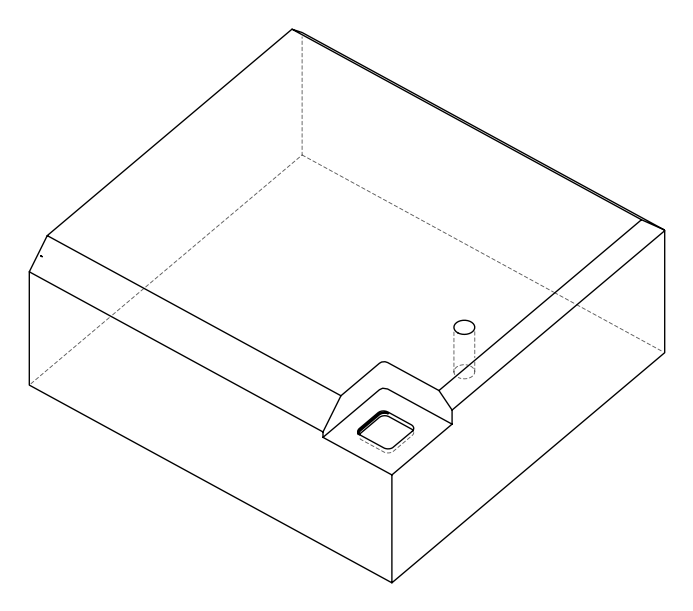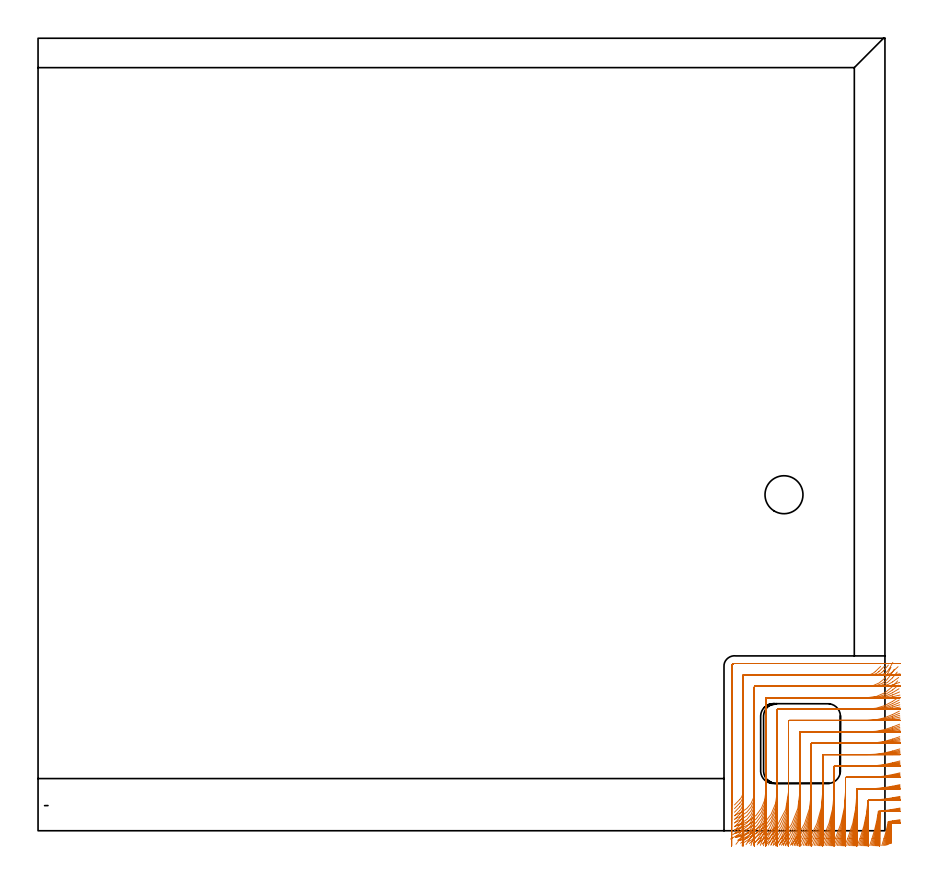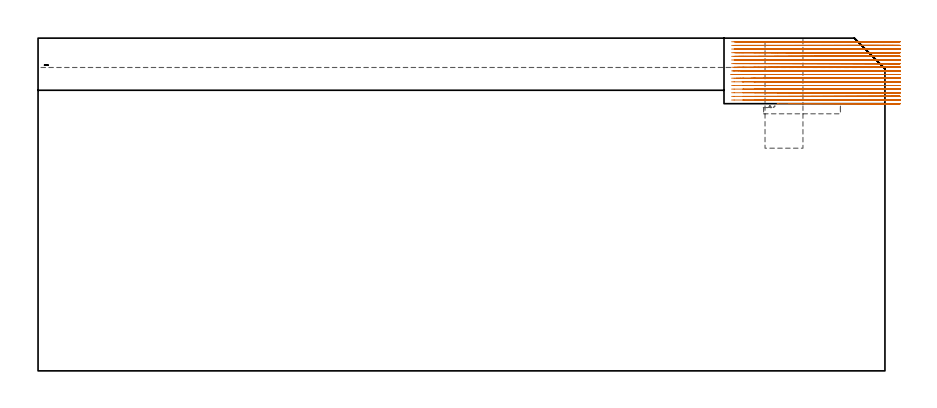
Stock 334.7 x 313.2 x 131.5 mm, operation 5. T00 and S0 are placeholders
(PLAN: 6 operations, 3 tool changes, 88 min)
(1 INDEXABLE_INSERT_DRILL_BLIND_HOLE_FROM_SOLID | STEP1POCKET | UGT0302_001 | 0.18 min | 7672 mm3)
(2 AREA_MILL | FG_CHAMFER_SURFACE | UGT0205_001 | 9.75 min | 18354 mm3)
(3 AREA_MILL_1 | FG_CHAMFER_SURFACE_1 | UGT0205_001 | 13.31 min | 21966 mm3)
(4 AREA_MILL_2 | FG_CHAMFER_SURFACE_2 | UGT0205_001 | 17.6 min | 59211 mm3)
(5 MILL_CORNER_NOTCH_RECTANGULAR | CORNER_NOTCH_RECTANGULAR | NXT0201_008 | Follow Part, ap 1.5, ae 75% | 46.55 min | 111574 mm3)
(6 MILL_RECTANGULAR_POCKET | POCKET_RECTANGULAR_STRAIGHT | UGT0201_101 | Follow Part, ap 2.5, ae 75% | 0.65 min | 3794 mm3)
(TOOL UGT0302_001 | Indexable Insert Drill 15mm | D15 PA180 FL50 Z2)
(TOOL UGT0205_001 | Chamfer Mill 20 x 3 x 45 deg. | D20 FL50 Z2)
(TOOL NXT0201_008 | ENDMILL 6mm [2P460-0600-NA 1630] | D6 FL26 Z6)
(TOOL UGT0201_101 | End Mill 10 mm | D10 FL12 Z2)
(OP 5 MILL_CORNER_NOTCH_RECTANGULAR, part 1 of 2)
G17 G21 G94 G90
T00 M6
G54
G17 G0 G90 X340.662 Y4.371 S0 M3
G43 Z141.5 H1
Z130.061
G94 G1 X337.7 Y3.896 F250.
G2 X336.186 Y3.672 R63. F500.
G3 X335.937 Y3.436 R0.3
G2 X334.327 Y-3. R63.
G1 X333.446 Y-5.868 F250.
G0 Z141.5
X340.656 Y8.97
Z130.061
G1 X337.7 Y8.458
G2 X332.325 Y7.782 R58.5 F500.
G3 X332.056 Y7.528 R0.3
G2 X329.602 Y-3. R58.5
G1 X328.654 Y-5.846 F250.
G0 Z141.5
X340.648 Y13.585
Z130.061
G1 X337.7 Y13.03
G2 X328.268 Y12.103 R54. F500.
G3 X327.976 Y11.827 R0.3
G2 X324.837 Y-3. R54.
G1 X323.81 Y-5.819 F250.
G0 Z141.5
X340.638 Y18.222
Z130.061
G1 X337.7 Y17.617
G2 X327.719 Y16.6 R49.5 F500.
G1 X323.896
G3 X323.6 Y16.304 R0.3
G1 Y15.486
G2 X320.018 Y-3. R49.5
G1 X318.898 Y-5.783 F250.
G0 Z141.5
X340.625 Y22.886
Z130.061
G1 X337.7 Y22.221
G2 X327.719 Y21.1 R45. F500.
G1 X319.397
G3 X319.1 Y20.803 R0.3
G1 Y15.486
G2 X315.128 Y-3. R45.
G1 X313.895 Y-5.735 F250.
G0 Z141.5
X340.607 Y27.588
Z130.061
G1 X337.7 Y26.849
G2 X327.719 Y25.6 R40.5 F500.
G1 X314.897
G3 X314.6 Y25.303 R0.3
G1 Y15.486
G2 X310.135 Y-3. R40.5
G1 X308.765 Y-5.669 F250.
G0 Z141.5
X340.582 Y32.343
Z130.061
G1 X337.7 Y31.511
G2 X327.719 Y30.1 R36. F500.
G1 X310.397
G3 X310.1 Y29.803 R0.3
G1 Y15.486
G2 X304.991 Y-3. R36.
G1 X303.451 Y-5.574 F250.
G0 Z141.5
X340.545 Y37.174
Z130.061
G1 X337.7 Y36.223
G2 X327.719 Y34.6 R31.5 F500.
G1 X305.897
G3 X305.6 Y34.303 R0.3
G1 Y15.486
G2 X299.605 Y-3. R31.5
G1 X297.844 Y-5.429 F250.
G0 Z141.5
X340.487 Y42.121
Z130.061
G1 X337.7 Y41.012
G2 X327.719 Y39.1 R27. F500.
G1 X301.397
G3 X301.1 Y38.803 R0.3
G1 Y15.486
G2 X293.779 Y-3. R27.
G1 X291.725 Y-5.187 F250.
G0 Z141.5
X340.389 Y47.266
Z130.061
G1 X337.7 Y45.935
G2 X327.719 Y43.6 R22.5 F500.
G1 X296.897
G3 X296.6 Y43.303 R0.3
G1 Y15.486
G2 X286.926 Y-3. R22.5
G1 X284.461 Y-4.71 F250.
G0 Z141.5
X340.197 Y52.784
Z130.061
G1 X337.7 Y51.121
G2 X327.719 Y48.1 R18. F500.
G1 X292.397
G3 X292.1 Y47.803 R0.3
G1 Y15.486
G2 X278.775 Y-1.896 R18.
G1 X275.878 Y-2.675 F250.
G0 Z141.5
X339.72 Y59.228
Z130.061
G1 X337.7 Y57.01
G2 X327.719 Y52.6 R13.5 F500.
G1 X287.898
G3 X287.6 Y52.302 R0.3
G1 Y15.486
G2 X278.1 Y2.592 R13.5
G1 X275.234 Y1.704 F250.
G0 Z141.5
X337.085 Y64.589
Z130.061
G1 X335.695 Y61.93
G2 X327.719 Y57.1 R9. F500.
G1 X283.398
G3 X283.1 Y56.802 R0.3
G1 Y15.486
G2 X278.1 Y7.424 R9.
G1 X275.412 Y6.091 F250.
G0 Z141.5
X333.007 Y64.963
Z130.061
G1 X330.855 Y62.873
G2 X327.719 Y61.6 R4.5 F500.
G1 X278.898
G3 X278.6 Y61.302 R0.3
G1 Y15.486
G2 X277.329 Y12.352 R4.5
G1 X275.239 Y10.199 F250.
G0 Z141.5
X330.719 Y66.1
Z130.061
G1 X327.719
X275.1 F500.
G3 X274.1 Y65.1 R1.
G1 Y15.486
Y12.486 F250.
G0 Z141.5
X340.672 Y4.088
Z128.622
G1 X337.7 Y3.682
G2 X336.429 Y3.521 R63. F500.
G3 X336.173 Y3.279 R0.3
G2 X334.75 Y-3. R63.
G1 X333.939 Y-5.888 F250.
G0 Z141.5
X340.668 Y8.665
Z128.622
G1 X337.7 Y8.227
G2 X332.502 Y7.696 R58.5 F500.
G3 X332.225 Y7.434 R0.3
G2 X330.062 Y-3. R58.5
G1 X329.187 Y-5.87 F250.
G0 Z141.5
X340.662 Y13.254
Z128.622
G1 X337.7 Y12.78
G2 X329.159 Y12.1 R54. F500.
G1 X328.35
G3 X328.054 Y11.816 R0.3
G2 X325.339 Y-3. R54.
G1 X324.392 Y-5.847 F250.
G0 Z141.5
X340.655 Y17.86
Z128.622
G1 X337.7 Y17.342
G2 X329.159 Y16.6 R49.5 F500.
G1 X323.896
G3 X323.6 Y16.304 R0.3
G1 Y14.046
G2 X320.573 Y-3. R49.5
G1 X319.539 Y-5.817 F250.
G0 Z141.5
X340.645 Y22.487
Z128.622
G1 X337.7 Y21.918
G2 X329.159 Y21.1 R45. F500.
G1 X319.397
G3 X319.1 Y20.803 R0.3
G1 Y14.046
G2 X315.747 Y-3. R45.
G1 X314.61 Y-5.776 F250.
G0 Z141.5
X340.633 Y27.144
Z128.622
G1 X337.7 Y26.511
G2 X329.159 Y25.6 R40.5 F500.
G1 X314.897
G3 X314.6 Y25.303 R0.3
G1 Y14.046
G2 X310.838 Y-3. R40.5
G1 X309.576 Y-5.721 F250.
G0 Z141.5
X340.614 Y31.84
Z128.622
G1 X337.7 Y31.128
G2 X329.159 Y30.1 R36. F500.
G1 X310.397
G3 X310.1 Y29.803 R0.3
G1 Y14.046
G2 X305.809 Y-3. R36.
G1 X304.388 Y-5.642 F250.
G0 Z141.5
X340.588 Y36.594
Z128.622
G1 X337.7 Y35.78
G2 X329.159 Y34.6 R31.5 F500.
G1 X305.897
G3 X305.6 Y34.303 R0.3
G1 Y14.046
G2 X300.59 Y-3. R31.5
G1 X298.966 Y-5.523 F250.
G0 Z141.5
X340.546 Y41.436
Z128.622
G1 X337.7 Y40.487
G2 X329.159 Y39.1 R27. F500.
G1 X301.397
G3 X301.1 Y38.803 R0.3
G1 Y14.046
G2 X295.039 Y-3. R27.
G1 X293.145 Y-5.327 F250.
G0 Z141.5
X340.475 Y46.423
Z128.622
G1 X337.7 Y45.284
G2 X329.159 Y43.6 R22.5 F500.
G1 X296.897
G3 X296.6 Y43.303 R0.3
G1 Y14.046
G2 X288.787 Y-3. R22.5
G1 X286.514 Y-4.958 F250.
G0 Z141.5
X340.341 Y51.679
Z128.622
G1 X337.7 Y50.256
G2 X329.159 Y48.1 R18. F500.
G1 X292.397
G3 X292.1 Y47.803 R0.3
G1 Y14.046
G2 X280.241 Y-2.874 R18.
G1 X277.421 Y-3.898 F250.
G0 Z141.5
X340.023 Y57.544
Z128.622
G1 X337.7 Y55.646
G2 X329.159 Y52.6 R13.5 F500.
G1 X287.898
G3 X287.6 Y52.303 R0.3
G1 Y14.046
G2 X278.1 Y1.152 R13.5
G1 X275.234 Y0.263 F250.
G0 Z141.5
X338.37 Y63.829
Z128.622
G1 X336.767 Y61.293
G2 X329.159 Y57.1 R9. F500.
G1 X283.398
G3 X283.1 Y56.802 R0.3
G1 Y14.046
G2 X278.1 Y5.983 R9.
G1 X275.412 Y4.65 F250.
G0 Z141.5
X334.446 Y64.965
Z128.622
G1 X332.296 Y62.874
G2 X329.159 Y61.6 R4.5 F500.
G1 X278.898
G3 X278.6 Y61.302 R0.3
G1 Y14.046
G2 X277.328 Y10.911 R4.5
G1 X275.239 Y8.759 F250.
G0 Z141.5
X332.159 Y66.1
Z128.622
G1 X329.159
X275.1 F500.
G3 X274.1 Y65.1 R1.
G1 Y14.046
Y11.046 F250.
G0 Z141.5
X340.681 Y3.826
Z127.183
G1 X337.7 Y3.492
G2 X336.647 Y3.383 R63. F500.
G3 X336.383 Y3.133 R0.3
G2 X335.144 Y-2.967 R63.
G1 X334.403 Y-5.874 F250.
G0 Z141.5
X340.678 Y8.382
Z127.183
G1 X337.7 Y8.022
G2 X332.649 Y7.633 R58.5 F500.
G3 X332.364 Y7.364 R0.3
G2 X330.479 Y-3. R58.5
G1 X329.679 Y-5.891 F250.
G0 Z141.5
X340.675 Y12.947
Z127.183
G1 X337.7 Y12.557
G2 X330.687 Y12.1 R54. F500.
G1 X328.39
G3 X328.094 Y11.808 R0.3
G2 X325.795 Y-3. R54.
G1 X324.928 Y-5.872 F250.
G0 Z141.5
X340.67 Y17.524
Z127.183
G1 X337.7 Y17.099
G2 X330.687 Y16.6 R49.5 F500.
G1 X323.896
G3 X323.6 Y16.304 R0.3
G1 Y12.608
G2 X321.075 Y-3. R49.5
G1 X320.129 Y-5.847 F250.
G0 Z141.5
X340.663 Y22.117
Z127.183
G1 X337.7 Y21.65
G2 X330.687 Y21.1 R45. F500.
G1 X319.397
G3 X319.1 Y20.803 R0.3
G1 Y12.608
G2 X316.306 Y-3. R45.
G1 X315.266 Y-5.814 F250.
G0 Z141.5
X340.655 Y26.731
Z127.183
G1 X337.7 Y26.212
G2 X330.687 Y25.6 R40.5 F500.
G1 X314.897
G3 X314.6 Y25.303 R0.3
G1 Y12.608
G2 X311.472 Y-3. R40.5
G1 X310.315 Y-5.768 F250.
G0 Z141.5
X340.643 Y31.374
Z127.183
G1 X337.7 Y30.79
G2 X330.687 Y30.1 R36. F500.
G1 X310.397
G3 X310.1 Y29.803 R0.3
G1 Y12.608
G2 X306.54 Y-3. R36.
G1 X305.24 Y-5.703 F250.
G0 Z141.5
X340.625 Y36.059
Z127.183
G1 X337.7 Y35.391
G2 X330.687 Y34.6 R31.5 F500.
G1 X305.897
G3 X305.6 Y34.303 R0.3
G1 Y12.608
G2 X301.461 Y-3. R31.5
G1 X299.975 Y-5.606 F250.
G0 Z141.5
X340.597 Y40.806
Z127.183
G1 X337.7 Y40.027
G2 X330.687 Y39.1 R27. F500.
G1 X301.397
G3 X301.1 Y38.803 R0.3
G1 Y12.608
G2 X296.131 Y-3. R27.
G1 X294.397 Y-5.448 F250.
G0 Z141.5
X340.551 Y45.656
Z127.183
G1 X337.7 Y44.721
G2 X330.687 Y43.6 R22.5 F500.
G1 X296.897
G3 X296.6 Y43.303 R0.3
G1 Y12.608
G2 X290.306 Y-3. R22.5
G1 X288.225 Y-5.161 F250.
G0 Z141.5
X340.463 Y50.691
Z127.183
G1 X337.7 Y49.522
G2 X330.687 Y48.1 R18. F500.
G1 X292.397
G3 X292.1 Y47.803 R0.3
G1 Y12.608
G2 X283.066 Y-3. R18.
G1 X280.464 Y-4.494 F250.
G0 Z141.5
X340.263 Y56.123
Z127.183
G1 X337.7 Y54.565
G2 X330.687 Y52.6 R13.5 F500.
G1 X287.898
G3 X287.6 Y52.302 R0.3
G1 Y12.608
G2 X278.113 Y-0.282 R13.5
G1 X275.249 Y-1.173 F250.
G0 Z141.5
X339.558 Y62.737
Z127.183
G1 X337.662 Y60.412
G2 X330.687 Y57.1 R9. F500.
G1 X283.398
G3 X283.1 Y56.802 R0.3
G1 Y12.608
G2 X278.1 Y4.546 R9.
G1 X275.412 Y3.213 F250.
G0 Z141.5
X336.059 Y65.476
Z127.183
G1 X334.118 Y63.188
G2 X330.687 Y61.6 R4.5 F500.
G1 X278.898
G3 X278.6 Y61.302 R0.3
G1 Y12.608
G2 X277.329 Y9.474 R4.5
G1 X275.239 Y7.321 F250.
G0 Z141.5
X333.687 Y66.1
Z127.183
G1 X330.687
X275.1 F500.
G3 X274.1 Y65.1 R1.
G1 Y12.608
Y9.608 F250.
G0 Z141.5
X340.689 Y3.574
Z125.744
G1 X337.7 Y3.322
G2 X336.841 Y3.256 R63. F500.
G3 X336.569 Y3. R0.3
G2 X335.514 Y-2.888 R63.
G1 X334.845 Y-5.812 F250.
G0 Z141.5
X340.688 Y8.111
Z125.744
G1 X337.7 Y7.839
G2 X332.767 Y7.601 R58.5 F500.
G3 X332.474 Y7.325 R0.3
G2 X330.86 Y-3. R58.5
G1 X330.134 Y-5.911 F250.
G0 Z141.5
X340.686 Y12.653
Z125.744
G1 X337.7 Y12.36
G2 X332.412 Y12.1 R54. F500.
G1 X328.396
G3 X328.1 Y11.804 R0.3
G1 Y11.161
G2 X326.21 Y-3. R54.
G1 X325.423 Y-5.895 F250.
G0 Z141.5
X340.683 Y17.204
Z125.744
G1 X337.7 Y16.883
G2 X332.412 Y16.6 R49.5 F500.
G1 X323.896
G3 X323.6 Y16.304 R0.3
G1 Y11.161
G2 X321.531 Y-3. R49.5
G1 X320.673 Y-5.875 F250.
G0 Z141.5
X340.679 Y21.764
Z125.744
G1 X337.7 Y21.412
G2 X332.412 Y21.1 R45. F500.
G1 X319.397
G3 X319.1 Y20.803 R0.3
G1 Y11.161
G2 X316.814 Y-3. R45.
G1 X315.87 Y-5.848 F250.
G0 Z141.5
X340.674 Y26.338
Z125.744
G1 X337.7 Y25.947
G2 X332.412 Y25.6 R40.5 F500.
G1 X314.897
G3 X314.6 Y25.303 R0.3
G1 Y11.161
G2 X312.044 Y-3. R40.5
G1 X310.995 Y-5.811 F250.
G0 Z141.5
X340.667 Y30.931
Z125.744
G1 X337.7 Y30.49
G2 X332.412 Y30.1 R36. F500.
G1 X310.397
G3 X310.1 Y29.803 R0.3
G1 Y11.161
G2 X307.198 Y-3. R36.
G1 X306.018 Y-5.758 F250.
G0 Z141.5
X340.657 Y35.551
Z125.744
G1 X337.7 Y35.047
G2 X332.412 Y34.6 R31.5 F500.
G1 X305.897
G3 X305.6 Y34.303 R0.3
G1 Y11.161
G2 X302.238 Y-3. R31.5
G1 X300.889 Y-5.68 F250.
G0 Z141.5
X340.642 Y40.21
Z125.744
G1 X337.7 Y39.623
G2 X332.412 Y39.1 R27. F500.
G1 X301.397
G3 X301.1 Y38.803 R0.3
G1 Y11.161
G2 X297.088 Y-3. R27.
G1 X295.515 Y-5.554 F250.
G0 Z141.5
X340.616 Y44.935
Z125.744
G1 X337.7 Y44.23
G2 X332.412 Y43.6 R22.5 F500.
G1 X296.897
G3 X296.6 Y43.303 R0.3
G1 Y11.161
G2 X291.585 Y-3. R22.5
G1 X289.697 Y-5.331 F250.
G0 Z141.5
X340.568 Y49.776
Z125.744
G1 X337.7 Y48.894
G2 X332.412 Y48.1 R18. F500.
G1 X292.397
G3 X292.1 Y47.803 R0.3
G1 Y11.161
G2 X285.212 Y-3. R18.
G1 X282.852 Y-4.852 F250.
G0 Z141.5
X340.46 Y54.854
Z125.744
G1 X337.7 Y53.679
G2 X332.412 Y52.6 R13.5 F500.
G1 X287.897
G3 X287.6 Y52.303 R0.3
G1 Y11.161
G2 X278.552 Y-1.584 R13.5
G1 X275.72 Y-2.573 F250.
G0 Z141.5
X340.128 Y60.58
Z125.744
G1 X337.7 Y58.817
G2 X332.412 Y57.1 R9. F500.
G1 X283.398
G3 X283.1 Y56.802 R0.3
G1 Y11.161
G2 X278.1 Y3.099 R9.
G1 X275.412 Y1.765 F250.
G0 Z141.5
X337.804 Y66.525
Z125.744
G1 X336.341 Y63.905
G2 X332.412 Y61.6 R4.5 F500.
G1 X278.898
G3 X278.6 Y61.302 R0.3
G1 Y11.161
G2 X277.329 Y8.027 R4.5
G1 X275.24 Y5.874 F250.
G0 Z141.5
X335.412 Y66.1
Z125.744
G1 X332.412
X275.1 F500.
G3 X274.1 Y65.1 R1.
G1 Y11.161
Y8.161 F250.
G0 Z141.5
X340.696 Y3.321
Z124.305
G1 X337.7 Y3.175
G2 X337.009 Y3.145 R63.
G3 X336.727 Y2.882 R0.3
G2 X335.847 Y-2.772 R63.
G1 X335.252 Y-5.712
G0 Z141.5
X340.696 Y7.838
Z124.305
G1 X337.7 Y7.68
G2 X334.634 Y7.6 R58.5 F500.
G1 X332.846
G3 X332.55 Y7.316 R0.3
G2 X331.198 Y-3. R58.5
G1 X330.546 Y-5.928 F250.
G0 Z141.5
X340.695 Y12.357
Z124.305
G1 X337.7 Y12.187
G2 X334.634 Y12.1 R54. F500.
G1 X328.396
G3 X328.1 Y11.804 R0.3
G1 Y9.729
G2 X326.578 Y-3. R54.
G1 X325.871 Y-5.915 F250.
G0 Z141.5
X340.694 Y16.881
Z124.305
G1 X337.7 Y16.695
G2 X334.634 Y16.6 R49.5 F500.
G1 X323.896
G3 X323.6 Y16.304 R0.3
G1 Y9.729
G2 X321.935 Y-3. R49.5
G1 X321.164 Y-5.899 F250.
G0 Z141.5
X340.693 Y21.409
Z124.305
G1 X337.7 Y21.205
G2 X334.634 Y21.1 R45. F500.
G1 X319.397
G3 X319.1 Y20.803 R0.3
G1 Y9.729
G2 X317.262 Y-3. R45.
G1 X316.414 Y-5.877 F250.
G0 Z141.5
X340.691 Y25.943
Z124.305
G1 X337.7 Y25.716
G2 X334.634 Y25.6 R40.5 F500.
G1 X314.897
G3 X314.6 Y25.303 R0.3
G1 Y9.729
G2 X312.548 Y-3. R40.5
G1 X311.605 Y-5.848 F250.
G0 Z141.5
X340.689 Y30.486
Z124.305
G1 X337.7 Y30.231
G2 X334.634 Y30.1 R36. F500.
G1 X310.397
G3 X310.1 Y29.803 R0.3
G1 Y9.729
G2 X307.775 Y-3. R36.
G1 X306.714 Y-5.806 F250.
G0 Z141.5
X340.686 Y35.042
Z124.305
G1 X337.7 Y34.75
G2 X334.634 Y34.6 R31.5 F500.
G1 X305.897
G3 X305.6 Y34.303 R0.3
G1 Y9.729
G2 X302.914 Y-3. R31.5
G1 X301.701 Y-5.744 F250.
G0 Z141.5
X340.681 Y39.615
Z124.305
G1 X337.7 Y39.275
G2 X334.634 Y39.1 R27. F500.
G1 X301.397
G3 X301.1 Y38.803 R0.3
G1 Y9.729
G2 X297.911 Y-3. R27.
G1 X296.497 Y-5.646 F250.
G0 Z141.5
X340.672 Y44.219
Z124.305
G1 X337.7 Y43.81
G2 X334.634 Y43.6 R22.5 F500.
G1 X296.897
G3 X296.6 Y43.303 R0.3
G1 Y9.729
G2 X292.653 Y-3. R22.5
G1 X290.956 Y-5.474 F250.
G0 Z141.5
X340.656 Y48.874
Z124.305
G1 X337.7 Y48.363
G2 X334.634 Y48.1 R18. F500.
G1 X292.397
G3 X292.1 Y47.803 R0.3
G1 Y9.729
G2 X286.827 Y-3. R18.
G1 X284.706 Y-5.121 F250.
G0 Z141.5
X340.622 Y53.634
Z124.305
G1 X337.7 Y52.953
G2 X334.634 Y52.6 R13.5 F500.
G1 X287.897
G3 X287.6 Y52.303 R0.3
G1 Y9.729
G2 X279.602 Y-2.599 R13.5
G1 X276.862 Y-3.822 F250.
G0 Z141.5
X340.521 Y58.66
Z124.305
G1 X337.7 Y57.638
G2 X334.634 Y57.1 R9. F500.
G1 X283.398
G3 X283.1 Y56.802 R0.3
G1 Y9.729
G2 X278.1 Y1.666 R9.
G1 X275.412 Y0.333 F250.
G0 Z141.5
X339.896 Y64.85
Z124.305
G1 X337.7 Y62.806
G2 X334.634 Y61.6 R4.5 F500.
G1 X278.898
G3 X278.6 Y61.302 R0.3
G1 Y9.729
G2 X277.328 Y6.594 R4.5
G1 X275.238 Y4.442 F250.
G0 Z141.5
X337.634 Y66.1
Z124.305
G1 X334.634
X275.1 F500.
G3 X274.1 Y65.1 R1.
G1 Y9.729
Y6.729 F250.
G0 Z141.5
X340.7 Y3.13
Z122.867
G1 X337.7 Y3.103
G2 X337.157 Y3.1 R63.
G3 X336.863 Y2.83 R0.3
G2 X336.147 Y-2.628 R63.
G1 X335.627 Y-5.583
G0 Z141.5
X340.7 Y7.632
Z122.867
G1 X337.7 Y7.603
G2 X337.127 Y7.6 R58.5 F500.
G1 X332.888
G3 X332.592 Y7.309 R0.3
G2 X331.5 Y-3. R58.5
G1 X330.921 Y-5.944 F250.
G0 Z141.5
X340.7 Y12.135
Z122.867
G1 X337.7 Y12.103
G2 X337.127 Y12.1 R54. F500.
G1 X328.396
G3 X328.1 Y11.804 R0.3
G1 Y8.29
G2 X326.907 Y-3. R54.
G1 X326.279 Y-5.934 F250.
G0 Z141.5
X340.7 Y16.638
Z122.867
G1 X337.7 Y16.603
G2 X337.127 Y16.6 R49.5 F500.
G1 X323.896
G3 X323.6 Y16.304 R0.3
G1 Y8.29
G2 X322.295 Y-3. R49.5
G1 X321.611 Y-5.921 F250.
G0 Z141.5
X340.7 Y21.142
Z122.867
G1 X337.7 Y21.104
G2 X337.127 Y21.1 R45. F500.
G1 X319.397
G3 X319.1 Y20.803 R0.3
G1 Y8.29
G2 X317.661 Y-3. R45.
G1 X316.908 Y-5.904 F250.
G0 Z141.5
X340.7 Y25.646
Z122.867
G1 X337.7 Y25.604
G2 X337.127 Y25.6 R40.5 F500.
G1 X314.897
G3 X314.6 Y25.303 R0.3
G1 Y8.29
G2 X312.994 Y-3. R40.5
G1 X312.158 Y-5.881 F250.
G0 Z141.5
X340.7 Y30.152
Z122.867
G1 X337.7 Y30.105
G2 X337.127 Y30.1 R36. F500.
G1 X310.397
G3 X310.1 Y29.803 R0.3
G1 Y8.29
G2 X308.284 Y-3. R36.
G1 X307.343 Y-5.849 F250.
G0 Z141.5
X340.699 Y34.66
Z122.867
G1 X337.7 Y34.605
G2 X337.127 Y34.6 R31.5 F500.
G1 X305.897
G3 X305.6 Y34.303 R0.3
G1 Y8.29
G2 X303.507 Y-3. R31.5
G1 X302.432 Y-5.801 F250.
G0 Z141.5
X340.699 Y39.17
Z122.867
G1 X337.7 Y39.106
G2 X337.127 Y39.1 R27. F500.
G1 X301.397
G3 X301.1 Y38.803 R0.3
G1 Y8.29
G2 X298.626 Y-3. R27.
G1 X297.372 Y-5.725 F250.
G0 Z141.5
X340.699 Y43.684
Z122.867
G1 X337.7 Y43.607
G2 X337.127 Y43.6 R22.5 F500.
G1 X296.897
G3 X296.6 Y43.303 R0.3
G1 Y8.29
G2 X293.562 Y-3. R22.5
G1 X292.057 Y-5.595 F250.
G0 Z141.5
X340.698 Y48.205
Z122.867
G1 X337.7 Y48.109
G2 X337.127 Y48.1 R18. F500.
G1 X292.397
G3 X292.1 Y47.803 R0.3
G1 Y8.29
G2 X288.119 Y-3. R18.
G1 X286.237 Y-5.336 F250.
G0 Z141.5
X340.697 Y52.739
Z122.867
G1 X337.7 Y52.612
G2 X337.127 Y52.6 R13.5 F500.
G1 X287.897
G3 X287.6 Y52.303 R0.3
G1 Y8.29
G2 X281.501 Y-3. R13.5
G1 X278.992 Y-4.645 F250.
G0 Z141.5
X340.694 Y57.309
Z122.867
G1 X337.7 Y57.118
G2 X337.127 Y57.1 R9. F500.
G1 X283.398
G3 X283.1 Y56.802 R0.3
G1 Y8.29
G2 X278.1 Y0.228 R9.
G1 X275.412 Y-1.105 F250.
G0 Z141.5
X340.676 Y62.018
Z122.867
G1 X337.7 Y61.637
G2 X337.127 Y61.6 R4.5 F500.
G1 X278.898
G3 X278.6 Y61.302 R0.3
G1 Y8.29
G2 X277.328 Y5.155 R4.5
G1 X275.239 Y3.003 F250.
G0 Z141.5
X340.127 Y66.1
Z122.867
G1 X337.127
X275.1 F500.
G3 X274.1 Y65.1 R1.
G1 Y8.29
Y5.29 F250.
G0 Z141.5
X340.7 Y3.1
Z121.428
G1 X337.7
X337.268
G3 X336.973 Y2.823 R0.3
G2 X336.41 Y-2.465 R63.
G1 X335.967 Y-5.432
G0 Z141.5
X340.7 Y7.601
Z121.428
G1 X337.7 Y7.6
X337.268 F500.
X332.896
G3 X332.6 Y7.304 R0.3
G2 X331.767 Y-3. R58.5
G1 X331.262 Y-5.957 F250.
G0 Z141.5
X340.7 Y12.101
Z121.428
G1 X337.7 Y12.1
X332.896 F500.
X328.396
G3 X328.1 Y11.804 R0.3
G1 Y6.846
G2 X327.195 Y-3. R54.
G1 X326.648 Y-5.95 F250.
G0 Z141.5
X340.7 Y16.601
Z121.428
G1 X337.7 Y16.6
X328.396 F500.
X323.896
G3 X323.6 Y16.304 R0.3
G1 Y6.846
G2 X322.611 Y-3. R49.5
G1 X322.014 Y-5.94 F250.
G0 Z141.5
X340.7 Y21.101
Z121.428
G1 X337.7 Y21.1
X323.896 F500.
X319.396
G3 X319.1 Y20.804 R0.3
G1 Y6.846
G2 X318.01 Y-3. R45.
G1 X317.353 Y-5.927 F250.
G0 Z141.5
X340.7 Y25.601
Z121.428
G1 X337.7 Y25.6
X319.396 F500.
X314.897
G3 X314.6 Y25.303 R0.3
G1 Y6.846
G2 X313.385 Y-3. R40.5
G1 X312.656 Y-5.91 F250.
G0 Z141.5
X340.7 Y30.101
Z121.428
G1 X337.7 Y30.1
X314.897 F500.
X310.397
G3 X310.1 Y29.803 R0.3
G1 Y6.846
G2 X308.727 Y-3. R36.
G1 X307.907 Y-5.886 F250.
G0 Z141.5
X340.7 Y34.601
Z121.428
G1 X337.7 Y34.6
X310.397 F500.
X305.897
G3 X305.6 Y34.303 R0.3
G1 Y6.846
G2 X304.022 Y-3. R31.5
G1 X303.084 Y-5.85 F250.
G0 Z141.5
X340.7 Y39.101
Z121.428
G1 X337.7 Y39.1
X305.897 F500.
X301.397
G3 X301.1 Y38.803 R0.3
G1 Y6.846
G2 X299.241 Y-3. R27.
G1 X298.147 Y-5.793 F250.
G0 Z141.5
X340.7 Y43.601
Z121.428
G1 X337.7 Y43.6
X301.397 F500.
X296.897
G3 X296.6 Y43.303 R0.3
G1 Y6.846
G2 X294.331 Y-3. R22.5
G1 X293.019 Y-5.698 F250.
G0 Z141.5
X340.7 Y48.102
Z121.428
G1 X337.7 Y48.1
X296.897 F500.
X292.397
G3 X292.1 Y47.803 R0.3
G1 Y6.846
G2 X289.169 Y-3. R18.
G1 X287.528 Y-5.511 F250.
G0 Z141.5
X340.7 Y52.602
Z121.428
G1 X337.7 Y52.6
X292.397 F500.
X287.897
G3 X287.6 Y52.303 R0.3
G1 Y6.846
G2 X283.336 Y-3. R13.5
G1 X281.149 Y-5.053 F250.
G0 Z141.5
X340.7 Y57.103
Z121.428
G1 X337.7 Y57.1
X287.897 F500.
X283.398
G3 X283.1 Y56.802 R0.3
G1 Y6.846
G2 X278.312 Y-1.108 R9.
G1 X275.661 Y-2.512 F250.
G0 Z141.5
X340.7 Y61.607
Z121.428
G1 X337.7 Y61.6
X283.398 F500.
X278.898
G3 X278.6 Y61.302 R0.3
G1 Y6.846
G2 X277.327 Y3.709 R4.5
G1 X275.235 Y1.558 F250.
G0 Z141.5
X340.69 Y66.1
Z121.428
G1 X337.69
X275.1 F500.
G3 X274.1 Y65.1 R1.
G1 Y6.846
Y3.846 F250.
G0 Z141.5
X340.7 Y3.1
Z119.989
G1 X337.7
X337.342
G3 X337.047 Y2.816 R0.3
G2 X336.627 Y-2.299 R63.
G1 X336.261 Y-5.276
G0 Z141.5
X340.7 Y7.6
Z119.989
G1 X337.7
X332.896 F500.
G3 X332.6 Y7.304 R0.3
G1 Y5.404
G2 X331.993 Y-3. R58.5
G1 X331.562 Y-5.969 F250.
G0 Z141.5
X340.7 Y12.1
Z119.989
G1 X337.7
X328.396 F500.
G3 X328.1 Y11.804 R0.3
G1 Y5.404
G2 X327.442 Y-3. R54.
G1 X326.975 Y-5.963 F250.
G0 Z141.5
X340.7 Y16.6
Z119.989
G1 X337.7
X323.896 F500.
G3 X323.6 Y16.304 R0.3
G1 Y5.404
G2 X322.881 Y-3. R49.5
G1 X322.372 Y-5.956 F250.
G0 Z141.5
X340.7 Y21.1
Z119.989
G1 X337.7
X319.396 F500.
G3 X319.1 Y20.804 R0.3
G1 Y5.404
G2 X318.308 Y-3. R45.
G1 X317.748 Y-5.947 F250.
G0 Z141.5
X340.7 Y25.6
Z119.989
G1 X337.7
X314.897 F500.
G3 X314.6 Y25.303 R0.3
G1 Y5.404
G2 X313.719 Y-3. R40.5
G1 X313.096 Y-5.935 F250.
G0 Z141.5
X340.7 Y30.1
Z119.989
G1 X337.7
X310.397 F500.
G3 X310.1 Y29.803 R0.3
G1 Y5.404
G2 X309.105 Y-3. R36.
G1 X308.405 Y-5.917 F250.
G0 Z141.5
X340.7 Y34.6
Z119.989
G1 X337.7
X305.897 F500.
G3 X305.6 Y34.303 R0.3
G1 Y5.404
G2 X304.458 Y-3. R31.5
G1 X303.658 Y-5.891 F250.
G0 Z141.5
X340.7 Y39.1
Z119.989
G1 X337.7
X301.397 F500.
G3 X301.1 Y38.803 R0.3
G1 Y5.404
G2 X299.759 Y-3. R27.
G1 X298.825 Y-5.851 F250.
G0 Z141.5
X340.7 Y43.6
Z119.989
G1 X337.7
X296.897 F500.
G3 X296.6 Y43.303 R0.3
G1 Y5.404
G2 X294.972 Y-3. R22.5
G1 X293.851 Y-5.783 F250.
G0 Z141.5
X340.7 Y48.1
Z119.989
G1 X337.7
X292.397 F500.
G3 X292.1 Y47.803 R0.3
G1 Y5.404
G2 X290.018 Y-3. R18.
G1 X288.617 Y-5.653 F250.
G0 Z141.5
X340.7 Y52.6
Z119.989
G1 X337.7
X287.897 F500.
G3 X287.6 Y52.303 R0.3
G1 Y5.404
G2 X284.665 Y-3. R13.5
G1 X282.798 Y-5.348 F250.
G0 Z141.5
X340.7 Y57.1
Z119.989
G1 X337.7
X283.398 F500.
G3 X283.1 Y56.802 R0.3
G1 Y5.404
G2 X278.982 Y-2.157 R9.
G1 X276.462 Y-3.785 F250.
G0 Z141.5
X340.7 Y61.6
Z119.989
G1 X337.7
X278.898 F500.
G3 X278.6 Y61.302 R0.3
G1 Y5.404
G2 X277.329 Y2.27 R4.5
G1 X275.24 Y0.117 F250.
G0 Z141.5
X340.7 Y66.1
Z119.989
G1 X337.7
X275.1 F500.
G3 X274.1 Y65.1 R1.
G1 Y5.404
Y2.404 F250.
G0 Z141.5
X340.7 Y3.1
Z118.55
G1 X337.7
X337.387
G3 X337.091 Y2.809 R0.3
G2 X336.816 Y-2.127 R63.
G1 X336.531 Y-5.114
G0 Z141.5
X340.7 Y7.6
Z118.55
G1 X337.7
X332.896 F500.
G3 X332.6 Y7.304 R0.3
G1 Y3.853
G2 X332.197 Y-3. R58.5
G1 X331.846 Y-5.979 F250.
G0 Z141.5
X340.7 Y12.1
Z118.55
G1 X337.7
X328.396 F500.
G3 X328.1 Y11.804 R0.3
G1 Y3.853
G2 X327.663 Y-3. R54.
G1 X327.283 Y-5.976 F250.
G0 Z141.5
X340.7 Y16.6
Z118.55
G1 X337.7
X323.896 F500.
G3 X323.6 Y16.304 R0.3
G1 Y3.853
G2 X323.123 Y-3. R49.5
G1 X322.708 Y-5.971 F250.
G0 Z141.5
X340.7 Y21.1
Z118.55
G1 X337.7
X319.397 F500.
G3 X319.1 Y20.803 R0.3
G1 Y3.853
G2 X318.575 Y-3. R45.
G1 X318.118 Y-5.965 F250.
G0 Z141.5
X340.7 Y25.6
Z118.55
G1 X337.7
X314.897 F500.
G3 X314.6 Y25.303 R0.3
G1 Y3.853
G2 X314.016 Y-3. R40.5
G1 X313.508 Y-5.957 F250.
G0 Z141.5
X340.7 Y30.1
Z118.55
G1 X337.7
X310.397 F500.
G3 X310.1 Y29.803 R0.3
G1 Y3.853
G2 X309.442 Y-3. R36.
G1 X308.871 Y-5.945 F250.
G0 Z141.5
X340.7 Y34.6
Z118.55
G1 X337.7
X305.897 F500.
G3 X305.6 Y34.303 R0.3
G1 Y3.853
G2 X304.845 Y-3. R31.5
G1 X304.193 Y-5.928 F250.
G0 Z141.5
X340.7 Y39.1
Z118.55
G1 X337.7
X301.397 F500.
G3 X301.1 Y38.803 R0.3
G1 Y3.853
G2 X300.216 Y-3. R27.
G1 X299.454 Y-5.902 F250.
G0 Z141.5
X340.7 Y43.6
Z118.55
G1 X337.7
X296.897 F500.
G3 X296.6 Y43.303 R0.3
G1 Y3.853
G2 X295.531 Y-3. R22.5
G1 X294.617 Y-5.857 F250.
G0 Z141.5
X340.7 Y48.1
Z118.55
G1 X337.7
X292.397 F500.
G3 X292.1 Y47.803 R0.3
G1 Y3.853
G2 X290.744 Y-3. R18.
G1 X289.602 Y-5.774 F250.
G0 Z141.5
X340.7 Y52.6
Z118.55
G1 X337.7
X287.897 F500.
G3 X287.6 Y52.303 R0.3
G1 Y3.853
G2 X285.731 Y-3. R13.5
G1 X284.208 Y-5.585 F250.
G0 Z141.5
X340.7 Y57.1
Z118.55
G1 X337.7
X283.398 F500.
G3 X283.1 Y56.802 R0.3
G1 Y3.853
G2 X279.941 Y-2.994 R9.
G1 X277.659 Y-4.941 F250.
G0 Z141.5
X340.7 Y61.6
Z118.55
G1 X337.7
X278.898 F500.
G3 X278.6 Y61.302 R0.3
G1 Y3.853
G2 X276.945 Y0.367 R4.5
G1 X274.621 Y-1.53 F250.
G0 Z141.5
X340.7 Y66.1
Z118.55
G1 X337.7
X275.1 F500.
G3 X274.1 Y65.1 R1.
G1 Y3.853
Y0.853 F250.
G0 Z141.5
X340.7 Y3.1
Z117.111
G1 X337.7
X337.396
G3 X337.1 Y2.804 R0.3
G1 Y2.117
G2 X336.968 Y-1.964 R63.
G1 X336.773 Y-4.958
G0 Z141.5
X340.7 Y7.6
Z117.111
G1 X337.7
X332.896 F500.
G3 X332.6 Y7.304 R0.3
G1 Y2.117
G2 X332.376 Y-3. R58.5
G1 X332.113 Y-5.989 F250.
G0 Z141.5
X340.7 Y12.1
Z117.111
G1 X337.7
X328.396 F500.
G3 X328.1 Y11.804 R0.3
G1 Y2.117
G2 X327.857 Y-3. R54.
G1 X327.573 Y-5.987 F250.
G0 Z141.5
X340.7 Y16.6
Z117.111
G1 X337.7
X323.896 F500.
G3 X323.6 Y16.304 R0.3
G1 Y2.117
G2 X323.335 Y-3. R49.5
G1 X323.025 Y-5.984 F250.
G0 Z141.5
X340.7 Y21.1
Z117.111
G1 X337.7
X319.396 F500.
G3 X319.1 Y20.804 R0.3
G1 Y2.117
G2 X318.808 Y-3. R45.
G1 X318.467 Y-5.981 F250.
G0 Z141.5
X340.7 Y25.6
Z117.111
G1 X337.7
X314.897 F500.
G3 X314.6 Y25.303 R0.3
G1 Y2.117
G2 X314.276 Y-3. R40.5
G1 X313.897 Y-5.976 F250.
G0 Z141.5
X340.7 Y30.1
Z117.111
G1 X337.7
X310.397 F500.
G3 X310.1 Y29.803 R0.3
G1 Y2.117
G2 X309.735 Y-3. R36.
G1 X309.308 Y-5.97 F250.
G0 Z141.5
X340.7 Y34.6
Z117.111
G1 X337.7
X305.897 F500.
G3 X305.6 Y34.303 R0.3
G1 Y2.117
G2 X305.182 Y-3. R31.5
G1 X304.694 Y-5.96 F250.
G0 Z141.5
X340.7 Y39.1
Z117.111
G1 X337.7
X301.397 F500.
G3 X301.1 Y38.803 R0.3
G1 Y2.117
G2 X300.611 Y-3. R27.
G1 X300.042 Y-5.946 F250.
G0 Z141.5
X340.7 Y43.6
Z117.111
G1 X337.7
X296.897 F500.
G3 X296.6 Y43.303 R0.3
G1 Y2.117
G2 X296.011 Y-3. R22.5
G1 X295.328 Y-5.921 F250.
G0 Z141.5
X340.7 Y48.1
Z117.111
G1 X337.7
X292.397 F500.
G3 X292.1 Y47.803 R0.3
G1 Y2.117
G2 X291.357 Y-3. R18.
G1 X290.505 Y-5.876 F250.
G0 Z141.5
X340.7 Y52.6
Z117.111
G1 X337.7
X287.897 F500.
G3 X287.6 Y52.303 R0.3
G1 Y2.117
G2 X286.593 Y-3. R13.5
G1 X285.456 Y-5.776 F250.
G0 Z141.5
X340.7 Y57.1
Z117.111
G1 X337.7
X283.398 F500.
G3 X283.1 Y56.802 R0.3
G1 Y2.117
G2 X281.504 Y-3. R9.
G1 X279.799 Y-5.468 F250.
G0 Z141.5
X340.7 Y61.6
Z117.111
G1 X337.7
X278.898 F500.
G3 X278.6 Y61.302 R0.3
G1 Y2.117
G2 X276.285 Y-1.817 R4.5
G1 X273.663 Y-3.274 F250.
G0 Z141.5
X340.7 Y66.1
Z117.111
G1 X337.7
X275.1 F500.
G3 X274.1 Y65.1 R1.
G1 Y2.117
Y-0.883 F250.
G0 Z141.5
X340.7 Y3.1
Z115.672
G1 X337.7
X337.396
G3 X337.1 Y2.804 R0.3
G1 Y-0.235
G2 X337.08 Y-1.826 R63.
G1 X337.004 Y-4.826
G0 Z141.5
X340.7 Y7.6
Z115.672
G1 X337.7
X332.896 F500.
G3 X332.6 Y7.304 R0.3
G1 Y-0.235
G2 X332.535 Y-3. R58.5
G1 X332.393 Y-5.997 F250.
G0 Z141.5
X340.7 Y12.1
Z115.672
G1 X337.7
X328.396 F500.
G3 X328.1 Y11.804 R0.3
G1 Y-0.235
G2 X328.029 Y-3. R54.
G1 X327.876 Y-5.996 F250.
G0 Z141.5
X340.7 Y16.6
Z115.672
G1 X337.7
X323.896 F500.
G3 X323.6 Y16.304 R0.3
G1 Y-0.235
G2 X323.523 Y-3. R49.5
G1 X323.355 Y-5.995 F250.
G0 Z141.5
X340.7 Y21.1
Z115.672
G1 X337.7
X319.396 F500.
G3 X319.1 Y20.804 R0.3
G1 Y-0.235
G2 X319.015 Y-3. R45.
G1 X318.831 Y-5.994 F250.
G0 Z141.5
X340.7 Y25.6
Z115.672
G1 X337.7
X314.897 F500.
G3 X314.6 Y25.303 R0.3
G1 Y-0.235
G2 X314.506 Y-3. R40.5
G1 X314.301 Y-5.993 F250.
G0 Z141.5
X340.7 Y30.1
Z115.672
G1 X337.7
X310.397 F500.
G3 X310.1 Y29.803 R0.3
G1 Y-0.235
G2 X309.994 Y-3. R36.
G1 X309.763 Y-5.991 F250.
G0 Z141.5
X340.7 Y34.6
Z115.672
G1 X337.7
X305.897 F500.
G3 X305.6 Y34.303 R0.3
G1 Y-0.235
G2 X305.478 Y-3. R31.5
G1 X305.215 Y-5.988 F250.
G0 Z141.5
X340.7 Y39.1
Z115.672
G1 X337.7
X301.397 F500.
G3 X301.1 Y38.803 R0.3
G1 Y-0.235
G2 X300.958 Y-3. R27.
G1 X300.651 Y-5.984 F250.
G0 Z141.5
X340.7 Y43.6
Z115.672
G1 X337.7
X296.897 F500.
G3 X296.6 Y43.303 R0.3
G1 Y-0.235
G2 X296.429 Y-3. R22.5
G1 X296.061 Y-5.977 F250.
G0 Z141.5
X340.7 Y48.1
Z115.672
G1 X337.7
X292.397 F500.
G3 X292.1 Y47.803 R0.3
G1 Y-0.235
G2 X291.886 Y-3. R18.
G1 X291.426 Y-5.964 F250.
G0 Z141.5
X340.7 Y52.6
Z115.672
G1 X337.7
X287.897 F500.
G3 X287.6 Y52.303 R0.3
G1 Y-0.235
G2 X287.314 Y-3. R13.5
G1 X286.699 Y-5.936 F250.
G0 Z141.5
X340.7 Y57.1
Z115.672
G1 X337.7
X283.398 F500.
G3 X283.1 Y56.802 R0.3
G1 Y-0.235
G2 X282.665 Y-3. R9.
G1 X281.743 Y-5.855 F250.
G0 Z141.5
X340.7 Y61.6
Z115.672
G1 X337.7
X278.898 F500.
G3 X278.6 Y61.302 R0.3
G1 Y-0.235
G2 X277.65 Y-3. R4.5
G1 X275.807 Y-5.367 F250.
G0 Z141.5
X340.7 Y66.1
Z115.672
G1 X337.7
X275.1 F500.
G3 X274.1 Y65.1 R1.
G1 Y-0.235
Y-3.235 F250.
G0 Z141.5
X340.7 Y3.1
Z114.233
G1 X337.7
X337.396
G3 X337.1 Y2.804 R0.3
G1 Y-1.8
Y-4.8
G0 Z141.5
X340.7 Y7.6
Z114.233
G1 X337.7
X332.896 F500.
G3 X332.6 Y7.304 R0.3
G1 Y-2.524
G2 X332.598 Y-3. R58.5
G1 X332.574 Y-6. F250.
G0 Z141.5
X340.7 Y12.1
Z114.233
G1 X337.7
X328.396 F500.
G3 X328.1 Y11.804 R0.3
G1 Y-2.524
G2 X328.098 Y-3. R54.
G1 X328.071 Y-6. F250.
G0 Z141.5
X340.7 Y16.6
Z114.233
G1 X337.7
X323.896 F500.
G3 X323.6 Y16.304 R0.3
G1 Y-2.524
G2 X323.598 Y-3. R49.5
G1 X323.569 Y-6. F250.
G0 Z141.5
X340.7 Y21.1
Z114.233
G1 X337.7
X319.396 F500.
G3 X319.1 Y20.804 R0.3
G1 Y-2.524
G2 X319.097 Y-3. R45.
G1 X319.066 Y-6. F250.
G0 Z141.5
X340.7 Y25.6
Z114.233
G1 X337.7
X314.897 F500.
G3 X314.6 Y25.303 R0.3
G1 Y-2.524
G2 X314.597 Y-3. R40.5
G1 X314.562 Y-6. F250.
G0 Z141.5
X340.7 Y30.1
Z114.233
G1 X337.7
X310.397 F500.
G3 X310.1 Y29.803 R0.3
G1 Y-2.524
G2 X310.097 Y-3. R36.
G1 X310.057 Y-6. F250.
G0 Z141.5
X340.7 Y34.6
Z114.233
G1 X337.7
X305.897 F500.
G3 X305.6 Y34.303 R0.3
G1 Y-2.524
G2 X305.596 Y-3. R31.5
G1 X305.551 Y-6. F250.
G0 Z141.5
X340.7 Y39.1
Z114.233
G1 X337.7
X301.397 F500.
G3 X301.1 Y38.803 R0.3
G1 Y-2.524
G2 X301.096 Y-3. R27.
G1 X301.043 Y-6. F250.
G0 Z141.5
X340.7 Y43.6
Z114.233
G1 X337.7
X296.897 F500.
G3 X296.6 Y43.303 R0.3
G1 Y-2.524
G2 X296.595 Y-3. R22.5
G1 X296.532 Y-5.999 F250.
G0 Z141.5
X340.7 Y48.1
Z114.233
G1 X337.7
X292.397 F500.
G3 X292.1 Y47.803 R0.3
G1 Y-2.524
G2 X292.094 Y-3. R18.
G1 X292.014 Y-5.999 F250.
G0 Z141.5
X340.7 Y52.6
Z114.233
G1 X337.7
X287.897 F500.
G3 X287.6 Y52.303 R0.3
G1 Y-2.524
G2 X287.592 Y-3. R13.5
G1 X287.486 Y-5.998 F250.
G0 Z141.5
X340.7 Y57.1
Z114.233
G1 X337.7
X283.398 F500.
G3 X283.1 Y56.802 R0.3
G1 Y-2.524
G2 X283.087 Y-3. R9.
G1 X282.929 Y-5.996 F250.
G0 Z141.5
X340.7 Y61.6
Z114.233
G1 X337.7
X278.898 F500.
G3 X278.6 Y61.302 R0.3
G1 Y-2.524
G2 X278.575 Y-3. R4.5
G1 X278.258 Y-5.983 F250.
G0 Z141.5
X340.7 Y66.1
Z114.233
G1 X337.7
X275.1 F500.
G3 X274.1 Y65.1 R1.
G1 Y-2.524
Y-5.524 F250.
G0 Z141.5
X340.7 Y3.1
Z112.794
G1 X337.7
X337.396
G3 X337.1 Y2.804 R0.3
G1 Y-1.8
Y-4.8
G0 Z141.5
X340.7 Y7.6
Z112.794
G1 X337.7
X332.896 F500.
G3 X332.6 Y7.304 R0.3
G1 Y-3.
Y-6. F250.
G0 Z141.5
X340.7 Y12.1
Z112.794
G1 X337.7
X328.396 F500.
G3 X328.1 Y11.804 R0.3
G1 Y-3.
Y-6. F250.
G0 Z141.5
X340.7 Y16.6
Z112.794
G1 X337.7
X323.896 F500.
G3 X323.6 Y16.304 R0.3
G1 Y-3.
Y-6. F250.
G0 Z141.5
X340.7 Y21.1
Z112.794
G1 X337.7
X319.396 F500.
G3 X319.1 Y20.804 R0.3
G1 Y-3.
Y-6. F250.
G0 Z141.5
X340.7 Y25.6
Z112.794
G1 X337.7
X314.897 F500.
G3 X314.6 Y25.303 R0.3
G1 Y-3.
Y-6. F250.
G0 Z141.5
X340.7 Y30.1
Z112.794
G1 X337.7
X310.397 F500.
G3 X310.1 Y29.803 R0.3
G1 Y-3.
Y-6. F250.
G0 Z141.5
X340.7 Y34.6
Z112.794
G1 X337.7
X305.897 F500.
G3 X305.6 Y34.303 R0.3
G1 Y-3.
Y-6. F250.
G0 Z141.5
X340.7 Y39.1
Z112.794
G1 X337.7
X301.397 F500.
G3 X301.1 Y38.803 R0.3
G1 Y-3.
Y-6. F250.
G0 Z141.5
X340.7 Y43.6
Z112.794
G1 X337.7
X296.897 F500.
G3 X296.6 Y43.303 R0.3
G1 Y-3.
Y-6. F250.
G0 Z141.5
X340.7 Y48.1
Z112.794
G1 X337.7
X292.397 F500.
G3 X292.1 Y47.803 R0.3
G1 Y-3.
Y-6. F250.
G0 Z141.5
X340.7 Y52.6
Z112.794
G1 X337.7
X287.897 F500.
G3 X287.6 Y52.303 R0.3
G1 Y-3.
Y-6. F250.
G0 Z141.5
X340.7 Y57.1
Z112.794
G1 X337.7
X283.398 F500.
G3 X283.1 Y56.802 R0.3
G1 Y-3.
Y-6. F250.
G0 Z141.5
X340.7 Y61.6
Z112.794
G1 X337.7
X278.898 F500.
G3 X278.6 Y61.302 R0.3
G1 Y-3.
X278.599 Y-6. F250.
G0 Z141.5
X340.7 Y66.1
Z112.794
G1 X337.7
X275.1 F500.
G3 X274.1 Y65.1 R1.
G1 Y-2.999
Y-5.999 F250.
G0 Z141.5
X340.7 Y3.1
Z111.356
G1 X337.7
X337.396
G3 X337.1 Y2.804 R0.3
G1 Y-1.8
Y-4.8
G0 Z141.5
X340.7 Y7.6
Z111.356
G1 X337.7
X332.896 F500.
G3 X332.6 Y7.304 R0.3
G1 Y-3.
Y-6. F250.
G0 Z141.5
X340.7 Y12.1
Z111.356
G1 X337.7
X328.396 F500.
G3 X328.1 Y11.804 R0.3
G1 Y-3.
Y-6. F250.
G0 Z141.5
X340.7 Y16.6
Z111.356
G1 X337.7
X323.896 F500.
G3 X323.6 Y16.304 R0.3
G1 Y-3.
Y-6. F250.
G0 Z141.5
X340.7 Y21.1
Z111.356
G1 X337.7
X319.396 F500.
G3 X319.1 Y20.804 R0.3
G1 Y-3.
Y-6. F250.
G0 Z141.5
X340.7 Y25.6
Z111.356
G1 X337.7
X314.897 F500.
G3 X314.6 Y25.303 R0.3
G1 Y-3.
Y-6. F250.
G0 Z141.5
X340.7 Y30.1
Z111.356
G1 X337.7
X310.397 F500.
G3 X310.1 Y29.803 R0.3
G1 Y-3.
Y-6. F250.
G0 Z141.5
X340.7 Y34.6
Z111.356
G1 X337.7
X305.897 F500.
G3 X305.6 Y34.303 R0.3
G1 Y-3.
Y-6. F250.
G0 Z141.5
X340.7 Y39.1
Z111.356
G1 X337.7
X301.397 F500.
G3 X301.1 Y38.803 R0.3
G1 Y-3.
Y-6. F250.
G0 Z141.5
X340.7 Y43.6
Z111.356
G1 X337.7
X296.897 F500.
G3 X296.6 Y43.303 R0.3
G1 Y-3.
Y-6. F250.
G0 Z141.5
X340.7 Y48.1
Z111.356
G1 X337.7
X292.397 F500.
G3 X292.1 Y47.803 R0.3
G1 Y-3.
Y-6. F250.
G0 Z141.5
X340.7 Y52.6
Z111.356
G1 X337.7
X287.897 F500.
G3 X287.6 Y52.303 R0.3
G1 Y-3.
Y-6. F250.
G0 Z141.5
X340.7 Y57.1
Z111.356
G1 X337.7
X283.398 F500.
G3 X283.1 Y56.802 R0.3
G1 Y-3.
Y-6. F250.
G0 Z141.5
X340.7 Y61.6
Z111.356
G1 X337.7
X278.898 F500.
G3 X278.6 Y61.302 R0.3
G1 Y-3.
Y-6. F250.
G0 Z141.5
X340.7 Y66.1
Z111.356
G1 X337.7
X275.1 F500.
G3 X274.1 Y65.1 R1.
G1 Y-3.
Y-6. F250.
G0 Z141.5
X340.7 Y3.1
Z109.917
G1 X337.7
X337.396
G3 X337.1 Y2.804 R0.3
G1 Y-1.8
Y-4.8
G0 Z141.5
X340.7 Y7.6
Z109.917
G1 X337.7
X332.896 F500.
G3 X332.6 Y7.304 R0.3
G1 Y-3.
Y-6. F250.
G0 Z141.5
X340.7 Y12.1
Z109.917
G1 X337.7
X328.396 F500.
G3 X328.1 Y11.804 R0.3
G1 Y-3.
Y-6. F250.
G0 Z141.5
X340.7 Y16.6
Z109.917
G1 X337.7
X323.896 F500.
G3 X323.6 Y16.304 R0.3
G1 Y-3.
Y-6. F250.
G0 Z141.5
X340.7 Y21.1
Z109.917
G1 X337.7
X319.396 F500.
G3 X319.1 Y20.804 R0.3
G1 Y-3.
Y-6. F250.
G0 Z141.5
X340.7 Y25.6
Z109.917
G1 X337.7
X314.897 F500.
G3 X314.6 Y25.303 R0.3
G1 Y-3.
Y-6. F250.
G0 Z141.5
X340.7 Y30.1
Z109.917
G1 X337.7
X310.397 F500.
G3 X310.1 Y29.803 R0.3
G1 Y-3.
Y-6. F250.
G0 Z141.5
X340.7 Y34.6
Z109.917
G1 X337.7
X305.897 F500.
G3 X305.6 Y34.303 R0.3
G1 Y-3.
Y-6. F250.
G0 Z141.5
X340.7 Y39.1
Z109.917
G1 X337.7
X301.397 F500.
G3 X301.1 Y38.803 R0.3
G1 Y-3.
Y-6. F250.
G0 Z141.5
X340.7 Y43.6
Z109.917
G1 X337.7
X296.897 F500.
G3 X296.6 Y43.303 R0.3
G1 Y-3.
Y-6. F250.
G0 Z141.5
X340.7 Y48.1
Z109.917
G1 X337.7
X292.397 F500.
G3 X292.1 Y47.803 R0.3
G1 Y-3.
Y-6. F250.
G0 Z141.5
X340.7 Y52.6
Z109.917
G1 X337.7
X287.897 F500.
G3 X287.6 Y52.303 R0.3
G1 Y-3.
Y-6. F250.
G0 Z141.5
X340.7 Y57.1
Z109.917
G1 X337.7
X283.398 F500.
G3 X283.1 Y56.802 R0.3
G1 Y-3.
Y-6. F250.
G0 Z141.5
X340.7 Y61.6
Z109.917
G1 X337.7
X278.898 F500.
G3 X278.6 Y61.302 R0.3
G1 Y-3.
Y-6. F250.
G0 Z141.5
X340.7 Y66.1
Z109.917
G1 X337.7
X275.1 F500.
G3 X274.1 Y65.1 R1.
G1 Y-3.
Y-6. F250.
G0 Z141.5
X340.7 Y3.1
Z108.478
G1 X337.7
X337.396
G3 X337.1 Y2.804 R0.3
G1 Y-1.8
Y-4.8
G0 Z141.5
X340.7 Y7.6
Z108.478
G1 X337.7
X332.896 F500.
G3 X332.6 Y7.304 R0.3
G1 Y-3.
Y-6. F250.
G0 Z141.5
X340.7 Y12.1
Z108.478
G1 X337.7
X328.396 F500.
G3 X328.1 Y11.804 R0.3
G1 Y-3.
Y-6. F250.
G0 Z141.5
X340.7 Y16.6
Z108.478
G1 X337.7
X323.896 F500.
G3 X323.6 Y16.304 R0.3
G1 Y-3.
Y-6. F250.
G0 Z141.5
X340.7 Y21.1
Z108.478
G1 X337.7
X319.396 F500.
G3 X319.1 Y20.804 R0.3
G1 Y-3.
Y-6. F250.
G0 Z141.5
X340.7 Y25.6
Z108.478
G1 X337.7
X314.897 F500.
G3 X314.6 Y25.303 R0.3
G1 Y-3.
Y-6. F250.
G0 Z141.5
X340.7 Y30.1
Z108.478
G1 X337.7
X310.397 F500.
G3 X310.1 Y29.803 R0.3
G1 Y-3.
Y-6. F250.
G0 Z141.5
X340.7 Y34.6
Z108.478
G1 X337.7
X305.897 F500.
G3 X305.6 Y34.303 R0.3
G1 Y-3.
Y-6. F250.
G0 Z141.5
X340.7 Y39.1
Z108.478
G1 X337.7
X301.397 F500.
G3 X301.1 Y38.803 R0.3
G1 Y-3.
Y-6. F250.
G0 Z141.5
X340.7 Y43.6
Z108.478
G1 X337.7
X296.897 F500.
G3 X296.6 Y43.303 R0.3
G1 Y-3.
Y-6. F250.
G0 Z141.5
X340.7 Y48.1
Z108.478
G1 X337.7
X292.397 F500.
G3 X292.1 Y47.803 R0.3
G1 Y-3.
Y-6. F250.
G0 Z141.5
X340.7 Y52.6
Z108.478
G1 X337.7
X287.897 F500.
G3 X287.6 Y52.303 R0.3
G1 Y-3.
Y-6. F250.
G0 Z141.5
X340.7 Y57.1
Z108.478
G1 X337.7
X283.398 F500.
G3 X283.1 Y56.802 R0.3
G1 Y-3.
Y-6. F250.
G0 Z141.5
X340.7 Y61.6
Z108.478
G1 X337.7
X278.898 F500.
G3 X278.6 Y61.302 R0.3
G1 Y-3.
Y-6. F250.
G0 Z141.5
X340.7 Y66.1
Z108.478
G1 X337.7
X275.1 F500.
G3 X274.1 Y65.1 R1.
G1 Y-3.
Y-6. F250.
G0 Z141.5
X340.7 Y3.1
Z107.039
G1 X337.7
X337.396
G3 X337.1 Y2.804 R0.3
G1 Y-1.8
Y-4.8
G0 Z141.5
X340.7 Y7.6
Z107.039
G1 X337.7
X332.896 F500.
G3 X332.6 Y7.304 R0.3
G1 Y-3.
Y-6. F250.
G0 Z141.5
X340.7 Y12.1
Z107.039
G1 X337.7
X328.396 F500.
G3 X328.1 Y11.804 R0.3
G1 Y-3.
Y-6. F250.
G0 Z141.5
X340.7 Y16.6
Z107.039
G1 X337.7
X323.896 F500.
G3 X323.6 Y16.304 R0.3
G1 Y-3.
Y-6. F250.
G0 Z141.5
X340.7 Y21.1
Z107.039
G1 X337.7
X319.396 F500.
G3 X319.1 Y20.804 R0.3
G1 Y-3.
Y-6. F250.
G0 Z141.5
X340.7 Y25.6
Z107.039
G1 X337.7
X314.897 F500.
G3 X314.6 Y25.303 R0.3
G1 Y-3.
Y-6. F250.
G0 Z141.5
X340.7 Y30.1
Z107.039
G1 X337.7
X310.397 F500.
G3 X310.1 Y29.803 R0.3
G1 Y-3.
Y-6. F250.
G0 Z141.5
X340.7 Y34.6
Z107.039
G1 X337.7
X305.897 F500.
G3 X305.6 Y34.303 R0.3
G1 Y-3.
Y-6. F250.
G0 Z141.5
X340.7 Y39.1
Z107.039
G1 X337.7
X301.397 F500.
G3 X301.1 Y38.803 R0.3
G1 Y-3.
Y-6. F250.
G0 Z141.5
X340.7 Y43.6
Z107.039
G1 X337.7
X296.897 F500.
G3 X296.6 Y43.303 R0.3
G1 Y-3.
Y-6. F250.
G0 Z141.5
X340.7 Y48.1
Z107.039
G1 X337.7
X292.397 F500.
G3 X292.1 Y47.803 R0.3
G1 Y-3.
Y-6. F250.
G0 Z141.5
X340.7 Y52.6
Z107.039
G1 X337.7
X287.897 F500.
G3 X287.6 Y52.303 R0.3
G1 Y-3.
Y-6. F250.
G0 Z141.5
X340.7 Y57.1
Z107.039
G1 X337.7
X283.398 F500.
G3 X283.1 Y56.802 R0.3
G1 Y-3.
Y-6. F250.
G0 Z141.5
X340.7 Y61.6
Z107.039
G1 X337.7
X278.898 F500.
G3 X278.6 Y61.302 R0.3
G1 Y-3.
Y-6. F250.
G0 Z141.5
X340.7 Y66.1
Z107.039
G1 X337.7
X275.1 F500.
G3 X274.1 Y65.1 R1.
G1 Y-3.
Y-6. F250.
G0 Z141.5
X340.7 Y3.1
Z105.6
G1 X337.7
X337.396
G3 X337.1 Y2.804 R0.3
G1 Y-1.8
Y-4.8
G0 Z141.5
X340.7 Y7.6
Z105.6
G1 X337.7
X332.896 F500.
G3 X332.6 Y7.304 R0.3
G1 Y-3.
Y-6. F250.
G0 Z141.5
X340.7 Y12.1
Z105.6
G1 X337.7
X328.396 F500.
G3 X328.1 Y11.804 R0.3
G1 Y-3.
Y-6. F250.
G0 Z141.5
X340.7 Y16.6
Z105.6
G1 X337.7
X323.896 F500.
G3 X323.6 Y16.304 R0.3
G1 Y-3.
Y-6. F250.
G0 Z141.5
X340.7 Y21.1
Z105.6
G1 X337.7
X319.396 F500.
G3 X319.1 Y20.804 R0.3
G1 Y-3.
Y-6. F250.
G0 Z141.5
X340.7 Y25.6
Z105.6
G1 X337.7
X314.897 F500.
G3 X314.6 Y25.303 R0.3
G1 Y-3.
Y-6. F250.
G0 Z141.5
X340.7 Y30.1
Z105.6
G1 X337.7
X310.397 F500.
G3 X310.1 Y29.803 R0.3
G1 Y-3.
Y-6. F250.
G0 Z141.5
X340.7 Y34.6
Z105.6
G1 X337.7
X305.897 F500.
G3 X305.6 Y34.303 R0.3
G1 Y-3.
Y-6. F250.
G0 Z141.5
X340.7 Y39.1
Z105.6
G1 X337.7
X301.397 F500.
G3 X301.1 Y38.803 R0.3
G1 Y-3.
Y-6. F250.
G0 Z141.5
X340.7 Y43.6
Z105.6
G1 X337.7
X296.897 F500.
G3 X296.6 Y43.303 R0.3
G1 Y-3.
Y-6. F250.
G0 Z141.5
X340.7 Y48.1
Z105.6
G1 X337.7
X292.397 F500.
G3 X292.1 Y47.803 R0.3
G1 Y-3.
Y-6. F250.
